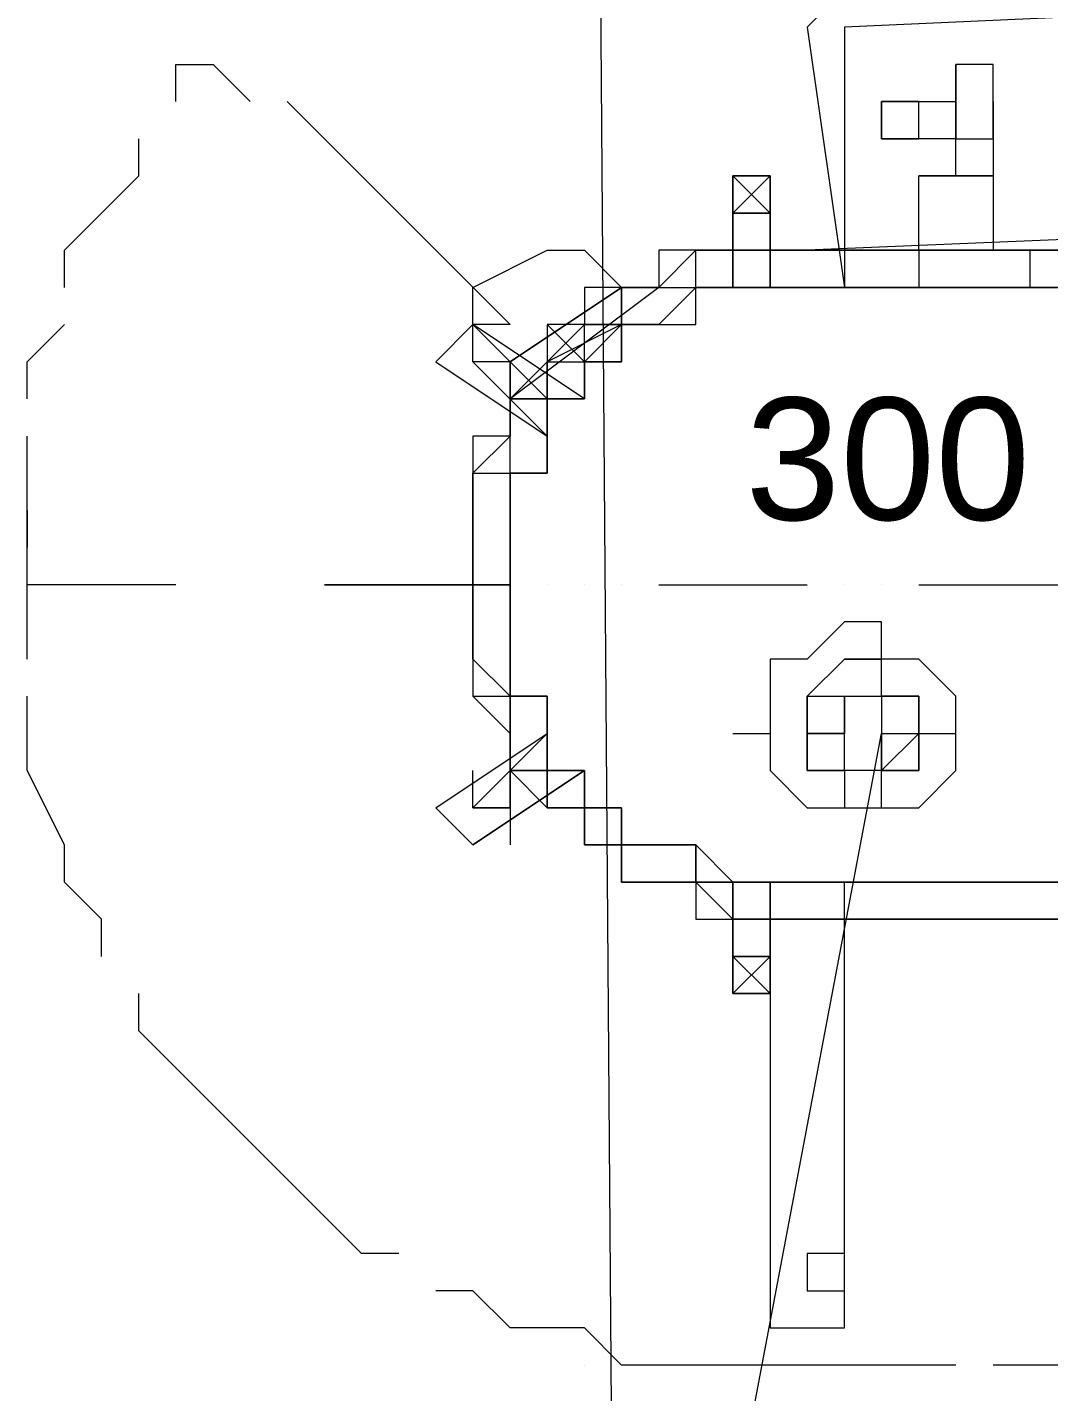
# Model space of a CAD drawing. Header units: inches. Extents: x 5 to 1823, y 18 to 726.
# Drawn here: x 487.949 to 488.567, y 290.14 to 290.965 of the extents above; entities that cross this region are included whole.
import ezdxf

# ---------------------------------------------------------------- set-up
doc = ezdxf.new("R2010")
doc.units = ezdxf.units.IN
doc.header["$MEASUREMENT"] = 0
doc.layers.add('PDF2_PDF_Layer 1', color=7, linetype='Continuous')
doc.layers.add('PDF2_Texto', color=1, linetype='Continuous')
doc.layers.add('PDF2_TUB-ELETRICA', color=7, linetype='Continuous', true_color=0x7fbfff)
doc.styles.add('PDF Arial', font='arial.ttf')

msp = doc.modelspace()

# ---------------------------------------------------------------- linework, layer by layer
at = {"layer": 'PDF2_PDF_Layer 1', "lineweight": 5}
for points in [[(488.42084, 290.96459), (488.44329, 290.80743), (488.93723, 290.80743), (488.93723, 290.98704), (488.44329, 290.98704)], [(488.51065, 290.89724), (488.51065, 290.94214), (488.51065, 290.91969)], [(488.48819, 290.89724), (488.46574, 290.89724), (488.46574, 290.91969), (488.48819, 290.91969), (488.46574, 290.91969), (488.46574, 290.89724)], [(488.51065, 290.91969), (488.51065, 290.89724), (488.51065, 290.91969), (488.51065, 290.89724), (488.48819, 290.89724), (488.48819, 290.91969), (488.51065, 290.91969), (488.51065, 290.89724)], [(488.51065, 290.87478), (488.51065, 290.89724), (488.5331, 290.89724), (488.5331, 290.87478), (488.51065, 290.87478), (488.48819, 290.87478), (488.5331, 290.87478)], [(488.48819, 290.82988), (488.48819, 290.87478), (488.51065, 290.87478), (488.5331, 290.87478), (488.5331, 290.82988)], [(488.28613, 290.82988), (488.30858, 290.80743), (488.33103, 290.80743), (488.24122, 290.74007), (488.24122, 290.76252), (488.21877, 290.78498), (488.21877, 290.80743), (488.26367, 290.82988)], [(488.5331, 290.82988), (488.48819, 290.82988), (488.48819, 290.80743), (488.5331, 290.80743), (488.55555, 290.80743), (488.55555, 290.82988)], [(488.5331, 290.82988), (488.55555, 290.82988), (488.48819, 290.82988)], [(488.42084, 290.538), (488.42084, 290.51555), (488.44329, 290.51555), (488.44329, 290.4931), (488.46574, 290.4931), (488.46574, 290.51555), (488.48819, 290.51555), (488.48819, 290.538), (488.48819, 290.56046), (488.46574, 290.56046), (488.46574, 290.58291), (488.44329, 290.58291), (488.42084, 290.56046)], [(488.42084, 290.538), (488.42084, 290.51555), (488.44329, 290.51555), (488.44329, 290.4931), (488.46574, 290.4931), (488.46574, 290.51555), (488.48819, 290.51555), (488.48819, 290.538), (488.48819, 290.56046), (488.46574, 290.56046), (488.46574, 290.58291), (488.44329, 290.58291), (488.42084, 290.56046)], [(488.44329, 290.56046), (488.46574, 290.56046), (488.46574, 290.51555), (488.44329, 290.51555)], [(488.44329, 290.56046), (488.44329, 290.538), (488.44329, 290.56046), (488.44329, 290.538)], [(488.39839, 290.4482), (488.39839, 290.17877), (488.44329, 290.17877), (488.44329, 290.4482)], [(488.39839, 290.40329), (488.37593, 290.40329), (488.37593, 290.42574), (488.39839, 290.42574)], [(488.42084, 290.22368), (488.42084, 290.20122), (488.44329, 290.20122), (488.44329, 290.22368)]]:
    msp.add_lwpolyline(points, close=True, dxfattribs=at)
for points in [[(488.93723, 290.80743), (488.93723, 290.96459), (488.93723, 290.98704), (488.44329, 290.96459), (488.44329, 290.80743)], [(488.03915, 290.91969), (488.03915, 290.94214), (488.06161, 290.94214), (488.08406, 290.91969)], [(488.51065, 290.89724), (488.5331, 290.89724), (488.5331, 290.91969), (488.5331, 290.94214), (488.51065, 290.94214)], [(488.5331, 290.94214), (488.5331, 290.94214)], [(488.10651, 290.91969), (488.15141, 290.87478), (488.19632, 290.82988), (488.24122, 290.78498), (488.21877, 290.78498), (488.26367, 290.74007), (488.28613, 290.74007), (488.21877, 290.78498), (488.19632, 290.76252), (488.26367, 290.71762), (488.21877, 290.76252)], [(488.48819, 290.91969), (488.51065, 290.91969)], [(488.5331, 290.91969), (488.5331, 290.89724), (488.5331, 290.91969)], [(488.5331, 290.91969), (488.5331, 290.91969)], [(487.9718, 290.80743), (487.9718, 290.82988), (487.99425, 290.85233), (488.0167, 290.87478), (488.0167, 290.89724)], [(488.51065, 290.89724), (488.51065, 290.89724)], [(488.5331, 290.89724), (488.5331, 290.89724)], [(488.37593, 290.85233), (488.39839, 290.85233), (488.37593, 290.87478), (488.37593, 290.85233), (488.39839, 290.85233), (488.37593, 290.85233), (488.39839, 290.87478), (488.37593, 290.87478), (488.37593, 290.80743), (488.37593, 290.87478), (488.39839, 290.87478), (488.39839, 290.80743), (488.39839, 290.87478), (488.39839, 290.85233)], [(488.37593, 290.87478), (488.37593, 290.87478)], [(488.39839, 290.87478), (488.39839, 290.87478)], [(488.48819, 290.87478), (488.51065, 290.87478)], [(488.5331, 290.87478), (488.51065, 290.87478), (488.5331, 290.87478)], [(488.51065, 290.87478), (488.51065, 290.87478)], [(488.5331, 290.87478), (488.5331, 290.87478)], [(488.5331, 290.87478), (488.5331, 290.87478)], [(488.95969, 290.85233), (488.42084, 290.82988), (488.39839, 290.82988), (488.37593, 290.82988), (488.35348, 290.82988), (488.33103, 290.82988), (488.33103, 290.80743), (488.30858, 290.80743), (488.28613, 290.80743), (488.28613, 290.78498), (488.26367, 290.78498), (488.26367, 290.76252), (488.24122, 290.74007), (488.24122, 290.71762), (488.21877, 290.71762), (488.21877, 290.69517), (488.21877, 290.67272), (488.21877, 290.65026), (488.21877, 290.62781), (488.21877, 290.60536), (488.21877, 290.58291), (488.21877, 290.56046), (488.24122, 290.538), (488.24122, 290.51555), (488.26367, 290.51555), (488.26367, 290.4931), (488.28613, 290.4931), (488.28613, 290.47065), (488.30858, 290.47065), (488.30858, 290.4482), (488.33103, 290.4482), (488.35348, 290.4482), (488.35348, 290.42574), (488.37593, 290.42574), (488.39839, 290.42574), (488.42084, 290.42574), (488.95969, 290.42574)], [(488.95969, 290.82988), (488.42084, 290.82988), (488.39839, 290.82988), (488.37593, 290.82988), (488.35348, 290.82988), (488.33103, 290.80743), (488.30858, 290.80743), (488.30858, 290.78498), (488.28613, 290.78498), (488.26367, 290.76252), (488.26367, 290.74007), (488.24122, 290.74007), (488.24122, 290.71762), (488.21877, 290.69517), (488.21877, 290.67272), (488.21877, 290.65026), (488.21877, 290.62781), (488.21877, 290.60536), (488.21877, 290.58291), (488.21877, 290.56046), (488.24122, 290.56046), (488.24122, 290.538), (488.24122, 290.51555), (488.26367, 290.51555), (488.26367, 290.4931), (488.28613, 290.4931), (488.28613, 290.47065), (488.30858, 290.47065), (488.30858, 290.4482), (488.33103, 290.4482), (488.35348, 290.4482), (488.35348, 290.42574), (488.37593, 290.42574), (488.39839, 290.42574), (488.42084, 290.42574), (488.95969, 290.42574), (488.42084, 290.42574), (488.39839, 290.42574), (488.37593, 290.42574), (488.35348, 290.4482), (488.33103, 290.4482), (488.30858, 290.4482), (488.30858, 290.47065), (488.28613, 290.47065), (488.28613, 290.4931), (488.26367, 290.4931), (488.26367, 290.51555), (488.24122, 290.51555), (488.24122, 290.538), (488.24122, 290.56046), (488.21877, 290.58291), (488.21877, 290.60536), (488.21877, 290.62781), (488.21877, 290.65026), (488.21877, 290.67272), (488.21877, 290.69517), (488.24122, 290.69517), (488.24122, 290.71762), (488.24122, 290.74007), (488.26367, 290.74007), (488.26367, 290.76252), (488.28613, 290.76252), (488.28613, 290.78498), (488.30858, 290.78498), (488.30858, 290.80743), (488.33103, 290.80743), (488.35348, 290.80743), (488.35348, 290.82988), (488.37593, 290.82988), (488.39839, 290.82988), (488.42084, 290.82988), (488.95969, 290.82988)], [(488.28613, 290.82988), (488.28613, 290.82988)], [(488.39839, 290.82988), (488.37593, 290.82988), (488.37593, 290.80743)], [(488.48819, 290.82988), (488.48819, 290.82988)], [(488.48819, 290.82988), (488.48819, 290.82988)], [(488.5331, 290.82988), (488.5331, 290.82988)], [(488.55555, 290.82988), (488.55555, 290.82988)], [(488.55555, 290.82988), (488.55555, 290.82988)], [(488.21877, 290.80743), (488.21877, 290.80743)], [(488.95969, 290.4482), (488.42084, 290.4482), (488.39839, 290.4482), (488.37593, 290.4482), (488.35348, 290.47065), (488.33103, 290.47065), (488.30858, 290.47065), (488.30858, 290.4931), (488.28613, 290.4931), (488.28613, 290.51555), (488.26367, 290.51555), (488.26367, 290.538), (488.26367, 290.56046), (488.24122, 290.56046), (488.24122, 290.58291), (488.24122, 290.60536), (488.24122, 290.62781), (488.24122, 290.65026), (488.24122, 290.67272), (488.24122, 290.69517), (488.26367, 290.69517), (488.26367, 290.71762), (488.26367, 290.74007), (488.28613, 290.74007), (488.28613, 290.76252), (488.30858, 290.76252), (488.30858, 290.78498), (488.33103, 290.78498), (488.35348, 290.78498), (488.35348, 290.80743), (488.37593, 290.80743), (488.39839, 290.80743), (488.42084, 290.80743), (488.95969, 290.80743)], [(488.95969, 290.80743), (488.42084, 290.80743), (488.39839, 290.80743), (488.37593, 290.80743), (488.35348, 290.80743), (488.33103, 290.78498), (488.30858, 290.78498), (488.30858, 290.76252), (488.28613, 290.76252), (488.28613, 290.74007), (488.26367, 290.74007), (488.26367, 290.71762), (488.26367, 290.69517), (488.24122, 290.69517), (488.24122, 290.67272), (488.24122, 290.65026), (488.24122, 290.62781), (488.24122, 290.60536), (488.24122, 290.58291), (488.24122, 290.56046), (488.26367, 290.56046), (488.26367, 290.538), (488.26367, 290.51555), (488.28613, 290.51555), (488.28613, 290.4931), (488.30858, 290.4931), (488.30858, 290.47065), (488.33103, 290.47065), (488.35348, 290.47065), (488.35348, 290.4482), (488.37593, 290.4482), (488.39839, 290.4482), (488.42084, 290.4482), (488.95969, 290.4482), (488.42084, 290.4482), (488.39839, 290.4482), (488.37593, 290.4482), (488.35348, 290.4482), (488.35348, 290.47065), (488.33103, 290.47065), (488.30858, 290.47065), (488.30858, 290.4931), (488.28613, 290.4931), (488.28613, 290.51555), (488.26367, 290.51555), (488.26367, 290.538), (488.26367, 290.56046), (488.24122, 290.56046), (488.24122, 290.58291), (488.24122, 290.60536), (488.24122, 290.62781), (488.24122, 290.65026), (488.24122, 290.67272), (488.24122, 290.69517), (488.26367, 290.69517), (488.26367, 290.71762), (488.26367, 290.74007), (488.28613, 290.74007), (488.28613, 290.76252), (488.30858, 290.76252), (488.30858, 290.78498), (488.33103, 290.78498), (488.35348, 290.80743), (488.37593, 290.80743), (488.39839, 290.80743), (488.42084, 290.80743), (488.95969, 290.80743)], [(488.24122, 290.76252), (488.30858, 290.80743), (488.24122, 290.76252)], [(488.42084, 290.80743), (488.39839, 290.80743), (488.37593, 290.80743), (488.35348, 290.80743), (488.33103, 290.78498), (488.30858, 290.78498), (488.28613, 290.76252), (488.30858, 290.78498), (488.26367, 290.76252)], [(488.30858, 290.80743), (488.30858, 290.80743)], [(488.48819, 290.80743), (488.48819, 290.80743)], [(488.5331, 290.80743), (488.5331, 290.80743)], [(488.55555, 290.80743), (488.55555, 290.80743)], [(487.94935, 290.74007), (487.94935, 290.76252), (487.9718, 290.78498)], [(488.24122, 290.76252), (488.21877, 290.76252), (488.21877, 290.78498), (488.24122, 290.76252), (488.24122, 290.74007), (488.24122, 290.76252), (488.21877, 290.76252), (488.21877, 290.78498)], [(488.28613, 290.76252), (488.26367, 290.78498)], [(488.30858, 290.78498), (488.30858, 290.78498)], [(488.21877, 290.76252), (488.21877, 290.76252)], [(488.21877, 290.76252), (488.21877, 290.76252)], [(488.24122, 290.74007), (488.26367, 290.76252), (488.26367, 290.74007)], [(488.24122, 290.76252), (488.24122, 290.76252)], [(487.94935, 290.58291), (487.94935, 290.60536), (487.94935, 290.62781), (487.94935, 290.65026), (487.94935, 290.67272), (487.94935, 290.69517), (487.94935, 290.71762)], [(487.94935, 290.67272), (487.94935, 290.65026)], [(488.03915, 290.62781), (487.94935, 290.62781)], [(488.12896, 290.62781), (488.24122, 290.62781), (488.12896, 290.62781)], [(488.17387, 290.62781), (488.17387, 290.62781)], [(488.26367, 290.62781), (488.26367, 290.62781)], [(488.28613, 290.62781), (488.28613, 290.62781)], [(488.30858, 290.62781), (488.30858, 290.62781)], [(488.33103, 290.62781), (488.35348, 290.62781), (488.37593, 290.62781), (488.39839, 290.62781), (488.42084, 290.62781)], [(488.44329, 290.62781), (488.44329, 290.62781)], [(488.46574, 290.62781), (488.46574, 290.62781)], [(488.48819, 290.62781), (488.51065, 290.62781), (488.5331, 290.62781), (488.55555, 290.62781), (488.578, 290.62781)], [(488.37593, 290.538), (488.39839, 290.538), (488.39839, 290.51555), (488.42084, 290.4931), (488.44329, 290.4931), (488.46574, 290.4931), (488.48819, 290.4931), (488.51065, 290.51555), (488.51065, 290.538), (488.51065, 290.56046), (488.48819, 290.58291), (488.46574, 290.58291), (488.46574, 290.60536), (488.44329, 290.60536), (488.42084, 290.58291), (488.39839, 290.58291), (488.39839, 290.56046), (488.39839, 290.538)], [(488.42084, 290.538), (488.42084, 290.56046), (488.44329, 290.58291), (488.46574, 290.58291)], [(487.99425, 290.40329), (487.99425, 290.42574), (487.9718, 290.4482), (487.9718, 290.47065), (487.94935, 290.51555), (487.94935, 290.538), (487.94935, 290.56046)], [(488.44329, 290.538), (488.42084, 290.538), (488.42084, 290.56046), (488.44329, 290.56046), (488.46574, 290.56046), (488.48819, 290.56046), (488.48819, 290.538), (488.46574, 290.51555), (488.44329, 290.51555), (488.42084, 290.51555), (488.42084, 290.538), (488.42084, 290.51555), (488.44329, 290.51555), (488.44329, 290.4931), (488.46574, 290.4931), (488.46574, 290.51555), (488.48819, 290.51555)], [(488.44329, 290.56046), (488.44329, 290.56046)], [(488.48819, 290.56046), (488.46574, 290.56046), (488.48819, 290.56046), (488.48819, 290.538), (488.48819, 290.51555), (488.46574, 290.51555), (488.46574, 290.538), (488.48819, 290.538), (488.51065, 290.538)], [(488.21877, 290.47065), (488.28613, 290.51555), (488.21877, 290.47065), (488.19632, 290.4931), (488.26367, 290.538), (488.21877, 290.4931), (488.21877, 290.51555)], [(488.26367, 290.538), (488.26367, 290.538)], [(488.42084, 290.538), (488.42084, 290.538)], [(488.44329, 290.538), (488.42084, 290.538), (488.44329, 290.538)], [(488.44329, 290.538), (488.44329, 290.538)], [(488.48819, 290.538), (488.48819, 290.538)], [(488.21877, 290.4931), (488.24122, 290.4931), (488.21877, 290.4931), (488.24122, 290.4931), (488.24122, 290.51555), (488.24122, 290.4931), (488.24122, 290.47065)], [(488.24122, 290.51555), (488.26367, 290.4931)], [(488.26367, 290.51555), (488.26367, 290.51555)], [(488.44329, 290.51555), (488.44329, 290.51555)], [(488.46574, 290.51555), (488.46574, 290.51555)], [(488.46574, 290.51555), (488.46574, 290.51555)], [(488.37593, 290.40329), (488.39839, 290.40329), (488.37593, 290.38084), (488.37593, 290.40329), (488.39839, 290.38084), (488.37593, 290.38084), (488.37593, 290.4482), (488.37593, 290.38084), (488.39839, 290.38084), (488.39839, 290.4482), (488.39839, 290.38084), (488.39839, 290.40329)], [(488.37593, 290.4482), (488.37593, 290.4482)], [(488.39839, 290.4482), (488.39839, 290.4482)], [(488.39839, 290.42574), (488.37593, 290.42574)], [(488.37593, 290.40329), (488.37593, 290.40329)], [(488.39839, 290.40329), (488.39839, 290.40329)], [(488.17387, 290.22368), (488.15141, 290.22368), (488.12896, 290.24613), (488.10651, 290.26858), (488.08406, 290.29103), (488.06161, 290.31348), (488.03915, 290.33594), (488.0167, 290.35839), (488.0167, 290.38084)], [(488.51065, 290.15632), (488.46574, 290.15632), (488.42084, 290.15632), (488.39839, 290.15632), (488.37593, 290.15632), (488.33103, 290.15632), (488.30858, 290.15632), (488.28613, 290.17877), (488.24122, 290.17877), (488.21877, 290.20122), (488.19632, 290.20122)], [(488.578, 290.15632), (488.5331, 290.15632)]]:
    msp.add_lwpolyline(points, dxfattribs=at)
at = {"layer": 'PDF2_PDF_Layer 1', "lineweight": 0}
msp.add_lwpolyline([(488.28613, 290.15632), (488.28613, 290.15632), (488.28613, 290.15632)], dxfattribs=at)
msp.add_lwpolyline([(488.28613, 290.15632), (488.28613, 290.15632), (488.28613, 290.15632)], dxfattribs=at)
msp.add_lwpolyline([(488.28613, 290.15632), (488.28613, 290.15632), (488.28613, 290.15632)], dxfattribs=at)
msp.add_lwpolyline([(488.28613, 290.15632), (488.28613, 290.15632), (488.28613, 290.15632)], dxfattribs=at)
msp.add_lwpolyline([(488.28613, 290.15632), (488.28613, 290.15632), (488.28613, 290.15632)], dxfattribs=at)
msp.add_lwpolyline([(488.28613, 290.15632), (488.28613, 290.15632), (488.28613, 290.15632)], dxfattribs=at)
msp.add_lwpolyline([(488.28613, 290.15632), (488.28613, 290.15632), (488.28613, 290.15632)], dxfattribs=at)
msp.add_lwpolyline([(488.28613, 290.15632), (488.28613, 290.15632), (488.28613, 290.15632)], dxfattribs=at)
msp.add_lwpolyline([(488.28613, 290.15632), (488.28613, 290.15632), (488.28613, 290.15632)], dxfattribs=at)
msp.add_lwpolyline([(488.28613, 290.15632), (488.28613, 290.15632), (488.28613, 290.15632)], dxfattribs=at)
msp.add_lwpolyline([(488.28613, 290.15632), (488.28613, 290.15632), (488.28613, 290.15632)], dxfattribs=at)
msp.add_lwpolyline([(488.28613, 290.15632), (488.28613, 290.15632), (488.28613, 290.15632)], dxfattribs=at)
msp.add_lwpolyline([(488.28613, 290.15632), (488.28613, 290.15632), (488.28613, 290.15632)], dxfattribs=at)
msp.add_lwpolyline([(488.28613, 290.15632), (488.28613, 290.15632), (488.28613, 290.15632)], dxfattribs=at)
msp.add_lwpolyline([(488.28613, 290.15632), (488.28613, 290.15632), (488.28613, 290.15632)], dxfattribs=at)
msp.add_lwpolyline([(488.28613, 290.15632), (488.28613, 290.15632), (488.28613, 290.15632)], dxfattribs=at)
msp.add_lwpolyline([(488.28613, 290.15632), (488.28613, 290.15632), (488.28613, 290.15632)], dxfattribs=at)
msp.add_lwpolyline([(488.28613, 290.15632), (488.28613, 290.15632), (488.28613, 290.15632)], dxfattribs=at)
msp.add_lwpolyline([(488.28613, 290.15632), (488.28613, 290.15632), (488.28613, 290.15632)], dxfattribs=at)
msp.add_lwpolyline([(488.28613, 290.15632), (488.28613, 290.15632), (488.28613, 290.15632)], dxfattribs=at)
msp.add_lwpolyline([(488.28613, 290.15632), (488.28613, 290.15632), (488.28613, 290.15632)], dxfattribs=at)
msp.add_lwpolyline([(488.28613, 290.15632), (488.28613, 290.15632), (488.28613, 290.15632)], dxfattribs=at)
msp.add_lwpolyline([(488.28613, 290.15632), (488.28613, 290.15632), (488.28613, 290.15632)], dxfattribs=at)
msp.add_lwpolyline([(488.28613, 290.15632), (488.28613, 290.15632), (488.28613, 290.15632)], dxfattribs=at)
msp.add_lwpolyline([(488.28613, 290.15632), (488.28613, 290.15632), (488.28613, 290.15632)], dxfattribs=at)
msp.add_lwpolyline([(488.28613, 290.15632), (488.28613, 290.15632), (488.28613, 290.15632)], dxfattribs=at)
msp.add_lwpolyline([(488.28613, 290.15632), (488.28613, 290.15632), (488.28613, 290.15632)], dxfattribs=at)
msp.add_lwpolyline([(488.28613, 290.15632), (488.28613, 290.15632), (488.28613, 290.15632)], dxfattribs=at)
msp.add_lwpolyline([(488.28613, 290.15632), (488.28613, 290.15632), (488.28613, 290.15632)], dxfattribs=at)
msp.add_lwpolyline([(488.28613, 290.15632), (488.28613, 290.15632), (488.28613, 290.15632)], dxfattribs=at)
msp.add_lwpolyline([(488.28613, 290.15632), (488.28613, 290.15632), (488.28613, 290.15632)], dxfattribs=at)
msp.add_lwpolyline([(488.28613, 290.15632), (488.28613, 290.15632), (488.28613, 290.15632)], dxfattribs=at)
msp.add_lwpolyline([(488.28613, 290.15632), (488.28613, 290.15632), (488.28613, 290.15632)], dxfattribs=at)
msp.add_lwpolyline([(488.28613, 290.15632), (488.28613, 290.15632), (488.28613, 290.15632)], dxfattribs=at)
msp.add_lwpolyline([(488.28613, 290.15632), (488.28613, 290.15632), (488.28613, 290.15632)], dxfattribs=at)
msp.add_lwpolyline([(488.28613, 290.15632), (488.28613, 290.15632), (488.28613, 290.15632)], dxfattribs=at)
msp.add_lwpolyline([(488.28613, 290.15632), (488.28613, 290.15632), (488.28613, 290.15632)], dxfattribs=at)
msp.add_lwpolyline([(488.28613, 290.15632), (488.28613, 290.15632), (488.28613, 290.15632)], dxfattribs=at)
msp.add_lwpolyline([(488.28613, 290.15632), (488.28613, 290.15632), (488.28613, 290.15632)], dxfattribs=at)
msp.add_lwpolyline([(488.28613, 290.15632), (488.28613, 290.15632), (488.28613, 290.15632)], dxfattribs=at)
msp.add_lwpolyline([(488.28613, 290.15632), (488.28613, 290.15632), (488.28613, 290.15632)], dxfattribs=at)
msp.add_lwpolyline([(488.28613, 290.15632), (488.28613, 290.15632), (488.28613, 290.15632)], dxfattribs=at)
msp.add_lwpolyline([(488.28613, 290.15632), (488.28613, 290.15632), (488.28613, 290.15632)], dxfattribs=at)
msp.add_lwpolyline([(488.28613, 290.15632), (488.28613, 290.15632), (488.28613, 290.15632)], dxfattribs=at)
msp.add_lwpolyline([(488.28613, 290.15632), (488.28613, 290.15632), (488.28613, 290.15632)], dxfattribs=at)
msp.add_lwpolyline([(488.28613, 290.15632), (488.28613, 290.15632), (488.28613, 290.15632)], dxfattribs=at)
msp.add_lwpolyline([(488.28613, 290.15632), (488.28613, 290.15632), (488.28613, 290.15632)], dxfattribs=at)
msp.add_lwpolyline([(488.28613, 290.15632), (488.28613, 290.15632), (488.28613, 290.15632)], dxfattribs=at)
msp.add_lwpolyline([(488.28613, 290.15632), (488.28613, 290.15632), (488.28613, 290.15632)], dxfattribs=at)
msp.add_lwpolyline([(488.28613, 290.15632), (488.28613, 290.15632), (488.28613, 290.15632)], dxfattribs=at)
msp.add_lwpolyline([(488.28613, 290.15632), (488.28613, 290.15632), (488.28613, 290.15632)], dxfattribs=at)
msp.add_lwpolyline([(488.28613, 290.15632), (488.28613, 290.15632), (488.28613, 290.15632)], dxfattribs=at)
msp.add_lwpolyline([(488.28613, 290.15632), (488.28613, 290.15632), (488.28613, 290.15632)], dxfattribs=at)
msp.add_lwpolyline([(488.28613, 290.15632), (488.28613, 290.15632), (488.28613, 290.15632)], dxfattribs=at)
msp.add_lwpolyline([(488.28613, 290.15632), (488.28613, 290.15632), (488.28613, 290.15632)], dxfattribs=at)
msp.add_lwpolyline([(488.28613, 290.15632), (488.28613, 290.15632), (488.28613, 290.15632)], dxfattribs=at)
msp.add_lwpolyline([(488.28613, 290.15632), (488.28613, 290.15632), (488.28613, 290.15632)], dxfattribs=at)
msp.add_lwpolyline([(488.28613, 290.15632), (488.28613, 290.15632), (488.28613, 290.15632)], dxfattribs=at)
msp.add_lwpolyline([(488.28613, 290.15632), (488.28613, 290.15632), (488.28613, 290.15632)], dxfattribs=at)
msp.add_lwpolyline([(488.28613, 290.15632), (488.28613, 290.15632), (488.28613, 290.15632)], dxfattribs=at)
msp.add_lwpolyline([(488.28613, 290.15632), (488.28613, 290.15632), (488.28613, 290.15632)], dxfattribs=at)
msp.add_lwpolyline([(488.28613, 290.15632), (488.28613, 290.15632), (488.28613, 290.15632)], dxfattribs=at)
msp.add_lwpolyline([(488.28613, 290.15632), (488.28613, 290.15632), (488.28613, 290.15632)], dxfattribs=at)
msp.add_lwpolyline([(488.28613, 290.15632), (488.28613, 290.15632), (488.28613, 290.15632)], dxfattribs=at)
msp.add_lwpolyline([(488.28613, 290.15632), (488.28613, 290.15632), (488.28613, 290.15632)], dxfattribs=at)
msp.add_lwpolyline([(488.28613, 290.15632), (488.28613, 290.15632), (488.28613, 290.15632)], dxfattribs=at)
msp.add_lwpolyline([(488.28613, 290.15632), (488.28613, 290.15632), (488.28613, 290.15632)], dxfattribs=at)
msp.add_lwpolyline([(488.28613, 290.15632), (488.28613, 290.15632), (488.28613, 290.15632)], dxfattribs=at)
msp.add_lwpolyline([(488.28613, 290.15632), (488.28613, 290.15632), (488.28613, 290.15632)], dxfattribs=at)
msp.add_lwpolyline([(488.28613, 290.15632), (488.28613, 290.15632), (488.28613, 290.15632)], dxfattribs=at)
msp.add_lwpolyline([(488.28613, 290.15632), (488.28613, 290.15632), (488.28613, 290.15632)], dxfattribs=at)
msp.add_lwpolyline([(488.28613, 290.15632), (488.28613, 290.15632), (488.28613, 290.15632)], dxfattribs=at)
at = {"layer": 'PDF2_PDF_Layer 1', "lineweight": 9}
msp.add_lwpolyline([(488.28613, 290.15632), (488.28613, 290.15632)], dxfattribs=at)
at = {"layer": 'PDF2_TUB-ELETRICA', "lineweight": 5}
for points in [[(488.28613, 292.26681), (488.30858, 289.30314), (488.28613, 288.7643)], [(488.30858, 289.70728), (488.46574, 290.538)]]:
    msp.add_lwpolyline(points, dxfattribs=at)

# ---------------------------------------------------------------- texts
at = {"layer": 'PDF2_Texto', "color": 7, "insert": (488.38343, 290.66591), "char_height": 0.073865, "attachment_point": 7, "style": 'PDF Arial'}
msp.add_mtext('300', dxfattribs=at)

doc.saveas('drawing.dxf')
